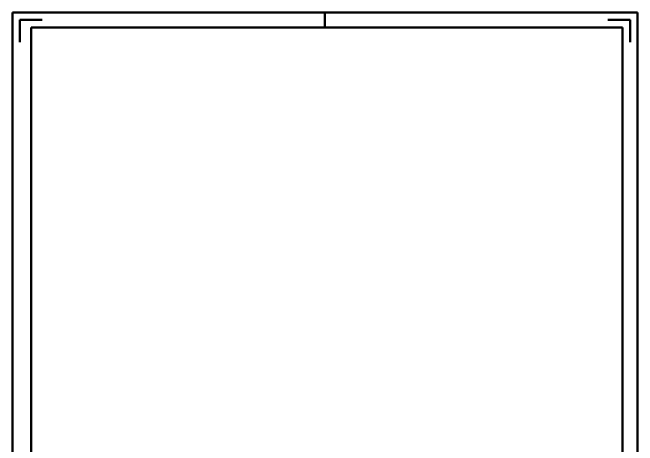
# Model space of a CAD drawing. Header units: millimetres. Extents: x 4452 to 7344, y -319 to 3013.
# Drawn here: x 6503 to 7344, y 288 to 870 of the extents above; entities that cross this region are included whole.
import ezdxf

# ---------------------------------------------------------------- set-up
doc = ezdxf.new("R2010")
doc.units = ezdxf.units.MM
doc.layers.add('总内框线', color=7, linetype='Continuous', lineweight=50)

msp = doc.modelspace()

# ---------------------------------------------------------------- linework, layer by layer
at = {"layer": '总内框线'}
for p, q in [((6503.3, -318.67), (6503.3, 870.33)), ((6503.3, 870.33), (7344.3, 870.33)), ((6923.8, 850.33), (6923.8, 870.33)), ((7344.3, -318.67), (7344.3, 870.33)), ((6513.3, 860.33), (6543.3, 860.33)), ((6513.3, 860.33), (6513.3, 830.33)), ((7334.3, 860.33), (7304.3, 860.33)), ((7334.3, 860.33), (7334.3, 830.33)), ((6528.3, -298.67), (6528.3, 850.33)), ((6528.3, 850.33), (7324.3, 850.33)), ((7324.3, -298.67), (7324.3, 850.33))]:
    msp.add_line(p, q, dxfattribs=at)

doc.saveas('drawing.dxf')
